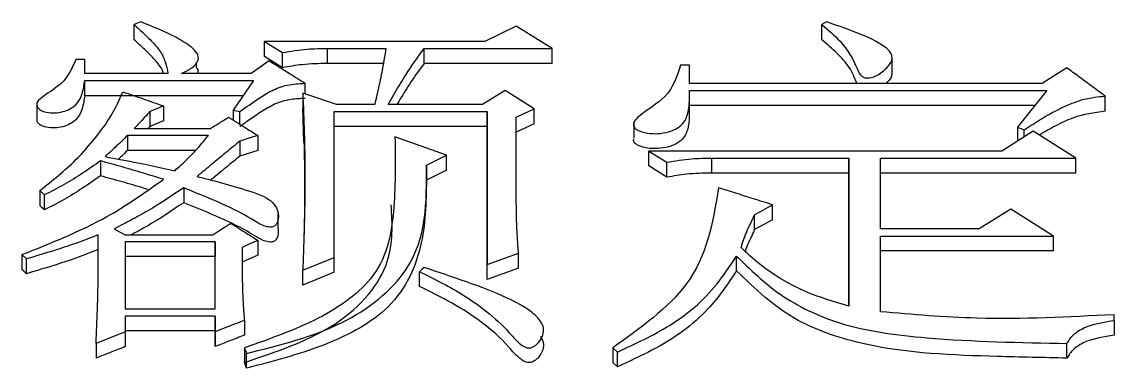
# Model space of a CAD drawing. Header units: millimetres. Extents: x 2028 to 4172, y 863 to 2379.
# Drawn here: x 2533.38 to 2538.64, y 2203.61 to 2205.28 of the extents above; entities that cross this region are included whole.
import ezdxf

# ---------------------------------------------------------------- set-up
doc = ezdxf.new("R2010")
doc.units = ezdxf.units.MM

msp = doc.modelspace()

# ---------------------------------------------------------------- linework, layer by layer
at = {"color": 7, "linetype": 'Continuous', "lineweight": 25}
for p, q in [((2533.9573, 2205.2762), (2533.9249, 2205.2628)), ((2533.9249, 2205.19), (2533.9249, 2205.2628)), ((2535.7638, 2205.256), (2535.6123, 2205.1821)), ((2535.9369, 2205.1485), (2535.7638, 2205.256)), ((2537.2566, 2205.2762), (2537.235, 2205.2627)), ((2537.235, 2205.19), (2537.235, 2205.2627)), ((2534.5523, 2205.1821), (2534.6388, 2205.1283)), ((2534.5523, 2205.1095), (2534.5523, 2205.1821)), ((2534.2238, 2205.1284), (2534.2238, 2205.1299)), ((2534.6388, 2205.0557), (2534.5523, 2205.1095)), ((2534.6388, 2205.0557), (2534.6388, 2205.1283)), ((2534.8551, 2205.1485), (2535.1364, 2205.1485)), ((2534.8551, 2205.0759), (2534.8551, 2205.1485)), ((2535.3203, 2205.1485), (2535.9369, 2205.1485)), ((2535.3203, 2205.0759), (2535.3203, 2205.1485)), ((2535.9369, 2205.0758), (2535.9369, 2205.1485)), ((2537.5721, 2205.0289), (2537.5721, 2205.1022)), ((2533.6869, 2205.0946), (2533.6436, 2205.0946)), ((2533.6869, 2205.0272), (2533.6869, 2205.0946)), ((2534.2238, 2205.0573), (2534.2238, 2205.0817)), ((2534.5739, 2205.0879), (2534.4873, 2205.0272)), ((2535.1241, 2205.0759), (2534.8551, 2205.0759)), ((2535.9369, 2205.0758), (2535.3203, 2205.0759)), ((2536.5967, 2205.0677), (2536.5535, 2205.0677)), ((2536.5967, 2204.9799), (2536.5967, 2205.0677)), ((2538.414, 2205.0542), (2538.295, 2204.9799)), ((2534.0871, 2205.0272), (2533.6869, 2205.0272)), ((2533.6869, 2204.921), (2533.6869, 2204.9935)), ((2534.4873, 2205.0272), (2534.152, 2205.0272)), ((2534.4982, 2204.9935), (2534.4008, 2204.8515)), ((2534.747, 2204.9291), (2534.747, 2204.98)), ((2535.7097, 2204.9462), (2535.6015, 2204.8786)), ((2535.8503, 2204.8583), (2535.7097, 2204.9462)), ((2538.295, 2204.9799), (2536.5967, 2204.9799)), ((2536.5967, 2204.9462), (2538.3167, 2204.9462)), ((2538.3167, 2204.9462), (2538.1761, 2204.7702)), ((2534.4485, 2204.921), (2533.6869, 2204.921)), ((2534.8984, 2204.8786), (2534.7361, 2204.9327)), ((2534.7361, 2204.9327), (2534.7361, 2204.8603)), ((2536.5979, 2204.8439), (2536.5979, 2204.9167)), ((2538.598, 2204.8468), (2538.598, 2204.9191)), ((2533.4559, 2204.8809), (2533.4559, 2204.8082)), ((2534.0006, 2204.8447), (2534.0006, 2204.7725)), ((2534.0655, 2204.8718), (2534.0655, 2204.7995)), ((2534.4008, 2204.8515), (2534.4333, 2204.8447)), ((2534.4008, 2204.8515), (2534.4008, 2204.8041)), ((2534.7408, 2204.6981), (2534.7361, 2204.8603)), ((2534.8876, 2204.8447), (2535.6232, 2204.8447)), ((2534.8876, 2204.1426), (2534.8876, 2204.8447)), ((2535.0823, 2204.8786), (2534.8984, 2204.8786)), ((2535.6015, 2204.8786), (2535.1472, 2204.8786)), ((2535.6232, 2204.8447), (2535.6232, 2204.1083)), ((2535.6232, 2204.7725), (2535.6232, 2204.8447)), ((2535.7638, 2204.8176), (2535.8503, 2204.8583)), ((2535.8503, 2204.786), (2535.8503, 2204.8583)), ((2538.2588, 2204.8738), (2536.5979, 2204.8738)), ((2534.0655, 2204.7995), (2534.0006, 2204.7725)), ((2535.7638, 2204.4027), (2535.7638, 2204.8176)), ((2535.8503, 2204.786), (2535.7638, 2204.7454)), ((2536.329, 2204.7912), (2536.329, 2204.7187)), ((2534.2818, 2204.7295), (2533.8924, 2204.7295)), ((2533.8924, 2204.7295), (2533.8924, 2204.6574)), ((2533.9249, 2204.7634), (2534.2926, 2204.7634)), ((2534.0006, 2204.7725), (2533.9921, 2204.7634)), ((2534.5198, 2204.7295), (2534.5198, 2204.6574)), ((2535.6232, 2204.7725), (2534.8876, 2204.7725)), ((2535.6232, 2204.037), (2535.6232, 2204.7725)), ((2538.2518, 2204.7498), (2538.1003, 2204.6548)), ((2538.1761, 2204.7702), (2538.2085, 2204.7566)), ((2538.1761, 2204.7702), (2538.1761, 2204.7023)), ((2538.2085, 2204.7227), (2538.2085, 2204.7566)), ((2538.4573, 2204.6208), (2538.2518, 2204.7498)), ((2534.4333, 2204.7024), (2534.4333, 2204.6303)), ((2535.4285, 2204.6344), (2535.1797, 2204.7227)), ((2534.2196, 2204.6574), (2533.8924, 2204.6574)), ((2534.5198, 2204.6574), (2534.4333, 2204.6303)), ((2535.3311, 2204.5868), (2535.4285, 2204.6344)), ((2535.4285, 2204.5625), (2535.4285, 2204.6344)), ((2536.402, 2204.6548), (2536.4886, 2204.6004)), ((2538.1003, 2204.6548), (2536.402, 2204.6548)), ((2536.402, 2204.5828), (2536.402, 2204.6548)), ((2533.7626, 2204.6072), (2533.7626, 2204.5353)), ((2535.3311, 2204.5868), (2535.3311, 2204.5149)), ((2536.4886, 2204.5285), (2536.402, 2204.5828)), ((2536.4886, 2204.5285), (2536.4886, 2204.6004)), ((2536.7049, 2204.6208), (2537.3648, 2204.6208)), ((2536.7049, 2204.5489), (2536.7049, 2204.6208)), ((2537.3648, 2204.6208), (2537.3648, 2203.9088)), ((2537.3648, 2204.5489), (2537.3648, 2204.6208)), ((2537.5162, 2204.6208), (2538.4573, 2204.6208)), ((2537.5162, 2204.2797), (2537.5162, 2204.6208)), ((2538.4573, 2204.5488), (2538.4573, 2204.6208)), ((2535.4285, 2204.5625), (2535.3311, 2204.5149)), ((2537.3648, 2204.5489), (2536.7049, 2204.5489)), ((2537.3648, 2203.9088), (2537.3648, 2204.5489)), ((2538.4573, 2204.5488), (2537.5162, 2204.5489)), ((2533.4705, 2204.4642), (2533.4922, 2204.4437)), ((2533.4922, 2204.372), (2533.4922, 2204.4437)), ((2536.997, 2204.3243), (2536.997, 2204.3959)), ((2538.1436, 2204.3754), (2537.9922, 2204.2797)), ((2538.3491, 2204.2454), (2538.1436, 2204.3754)), ((2534.6184, 2204.2816), (2534.6184, 2204.354)), ((2536.9104, 2204.2765), (2536.9104, 2204.3481)), ((2536.997, 2204.3243), (2536.9104, 2204.2765)), ((2537.9922, 2204.2797), (2537.5162, 2204.2797)), ((2533.8816, 2204.2523), (2534.3035, 2204.2523)), ((2533.8816, 2204.2181), (2533.8816, 2203.895)), ((2534.3143, 2204.2181), (2533.8816, 2204.2181)), ((2534.3143, 2203.895), (2534.3143, 2204.2181)), ((2534.3143, 2204.2181), (2534.3143, 2204.1466)), ((2534.5198, 2204.2249), (2534.5198, 2204.1535)), ((2537.5162, 2204.2455), (2538.3491, 2204.2454)), ((2537.5162, 2203.8812), (2537.5162, 2204.2455)), ((2538.3491, 2204.174), (2538.3491, 2204.2454)), ((2533.384, 2204.1564), (2533.4056, 2204.1358)), ((2533.384, 2204.1564), (2533.384, 2204.085)), ((2533.7518, 2204.167), (2533.7518, 2204.1809)), ((2534.5198, 2204.1535), (2534.4441, 2204.1193)), ((2535.6232, 2204.1083), (2535.7746, 2204.1632)), ((2535.7746, 2204.0919), (2535.7746, 2204.1632)), ((2538.3491, 2204.174), (2537.5162, 2204.174)), ((2533.4056, 2204.0645), (2533.4056, 2204.1358)), ((2534.3143, 2204.1466), (2533.8816, 2204.1467)), ((2534.3143, 2203.895), (2534.3143, 2204.1466)), ((2534.7362, 2204.0808), (2534.8876, 2204.1426)), ((2534.8876, 2204.0713), (2534.8876, 2204.1426)), ((2535.6232, 2204.037), (2535.6232, 2204.1083)), ((2536.8239, 2204.0782), (2536.8239, 2204.1495)), ((2534.7362, 2204.0096), (2534.7362, 2204.0808)), ((2534.8876, 2204.0713), (2534.7362, 2204.0096)), ((2535.2986, 2204.0027), (2535.2986, 2204.0739)), ((2535.7746, 2204.0919), (2535.6232, 2204.037)), ((2533.8816, 2203.895), (2534.3143, 2203.895)), ((2534.3143, 2203.8605), (2533.8816, 2203.8605)), ((2533.8816, 2203.8605), (2533.8816, 2203.7846)), ((2534.3143, 2203.7846), (2534.3143, 2203.8605)), ((2534.3143, 2203.8605), (2534.3143, 2203.7896)), ((2534.4549, 2203.8398), (2534.4549, 2203.7689)), ((2535.8806, 2203.8337), (2535.8806, 2203.8346)), ((2538.6412, 2203.8398), (2538.6412, 2203.8674)), ((2538.6412, 2203.8398), (2538.6412, 2203.7689)), ((2534.3143, 2203.7896), (2533.8816, 2203.7896)), ((2533.8816, 2203.7846), (2533.8816, 2203.7137)), ((2534.3143, 2203.7137), (2534.3143, 2203.7896)), ((2534.3143, 2203.7846), (2534.3143, 2203.7137)), ((2533.741, 2203.7293), (2533.741, 2203.6585)), ((2538.414, 2203.6585), (2538.414, 2203.7293)), ((2534.4657, 2203.6101), (2534.4657, 2203.6809)), ((2536.2289, 2203.7086), (2536.2506, 2203.6878)), ((2536.2289, 2203.7086), (2536.2289, 2203.6378)), ((2536.2506, 2203.617), (2536.2506, 2203.6878)), ((2534.4657, 2203.6101), (2534.4549, 2203.6378)), ((2536.2289, 2203.6378), (2536.2506, 2203.617))]:
    msp.add_line(p, q, dxfattribs=at)
at = {"color": 7, "linetype": 'Continuous', "lineweight": 25, "flags": 128}
for points in [[(2535.6123, 2205.1821), (2535.192, 2205.1821), (2534.5523, 2205.1821)], [(2533.6869, 2204.9935), (2534.0925, 2204.9935), (2534.4982, 2204.9935)], [(2534.0655, 2204.8718), (2534.033, 2204.8583), (2534.0006, 2204.8447)], [(2534.4333, 2204.7838), (2534.4333, 2204.7974), (2534.4333, 2204.8211), (2534.4333, 2204.8447)], [(2534.5198, 2204.7295), (2534.4765, 2204.7159), (2534.4333, 2204.7024)], [(2534.1629, 2204.4779), (2534.1629, 2204.4459), (2534.1629, 2204.426), (2534.1629, 2204.4061)], [(2533.4705, 2204.4642), (2533.4705, 2204.438), (2533.4705, 2204.4152), (2533.4705, 2204.3925)], [(2533.4922, 2204.372), (2533.4813, 2204.3822), (2533.4705, 2204.3925)], [(2533.8275, 2204.2797), (2533.8545, 2204.266), (2533.8816, 2204.2523)], [(2534.5198, 2204.2249), (2534.4819, 2204.2078), (2534.4441, 2204.1907)], [(2533.4056, 2204.0645), (2533.3948, 2204.0748), (2533.384, 2204.085)], [(2535.3202, 2204.0945), (2535.3094, 2204.0842), (2535.2986, 2204.0739)], [(2534.4549, 2203.7085), (2534.4549, 2203.6798), (2534.4549, 2203.6588), (2534.4549, 2203.6378)]]:
    msp.add_lwpolyline(points, dxfattribs=at)
at = {"color": 7, "linetype": 'Continuous', "lineweight": 25}
for points, knots in [([(2533.9249, 2205.2628), (2533.9514, 2205.2384), (2533.9948, 2205.1985), (2534.0494, 2205.14), (2534.0762, 2205.0844), (2534.0835, 2205.0462), (2534.0871, 2205.0272)], [0, 0, 0, 0, 0.3446396, 0.5657566, 0.7835326, 1, 1, 1, 1]), ([(2534.152, 2205.0272), (2534.1694, 2205.0357), (2534.2034, 2205.0524), (2534.238, 2205.0878), (2534.2308, 2205.1266), (2534.1903, 2205.1643), (2534.1016, 2205.2177), (2534.0147, 2205.2529), (2533.9573, 2205.2762)], [0, 0, 0, 0, 0.121784, 0.238894, 0.329996, 0.425945, 0.621085, 1, 1, 1, 1]), ([(2537.235, 2205.2627), (2537.2656, 2205.2369), (2537.3403, 2205.1739), (2537.391, 2205.088), (2537.4136, 2205.0274), (2537.4276, 2205.0137), (2537.438, 2205.0084), (2537.4505, 2205.0063), (2537.4688, 2205.0075), (2537.494, 2205.0146), (2537.5283, 2205.0355), (2537.5552, 2205.0623), (2537.5732, 2205.0916), (2537.5723, 2205.1145), (2537.5598, 2205.1388), (2537.4999, 2205.1848), (2537.3933, 2205.2292), (2537.2971, 2205.2623), (2537.2566, 2205.2762)], [0, 0, 0, 0, 0.1375244, 0.3354473, 0.378025, 0.3932997, 0.4036024, 0.4139367, 0.4291013, 0.4551326, 0.490172, 0.5575547, 0.5885238, 0.6196728, 0.649408, 0.6936142, 0.8709566, 1, 1, 1, 1]), ([(2534.0653, 2205.0272), (2534.0641, 2205.032), (2534.0577, 2205.056), (2534.0245, 2205.0947), (2533.9768, 2205.143), (2533.9422, 2205.1743), (2533.9249, 2205.19)], [0, 0, 0, 0, 0.076897, 0.381334, 0.690062, 1, 1, 1, 1]), ([(2537.4029, 2204.9799), (2537.3923, 2205.0062), (2537.3713, 2205.0582), (2537.3081, 2205.1272), (2537.2595, 2205.1689), (2537.235, 2205.19)], [0, 0, 0, 0, 0.335668, 0.664858, 1, 1, 1, 1]), ([(2534.6388, 2205.1283), (2534.6785, 2205.135), (2534.7497, 2205.147), (2534.8228, 2205.148), (2534.8551, 2205.1485)], [0, 0, 0, 0, 0.558835, 1, 1, 1, 1]), ([(2535.1364, 2205.1485), (2535.1361, 2205.1465), (2535.1354, 2205.1426), (2535.1346, 2205.1376), (2535.1338, 2205.1327), (2535.1331, 2205.1287), (2535.1324, 2205.1248), (2535.1318, 2205.1208), (2535.1311, 2205.1169), (2535.1303, 2205.1119), (2535.1296, 2205.108), (2535.1288, 2205.103), (2535.1279, 2205.0981), (2535.1269, 2205.0922), (2535.1259, 2205.0862), (2535.1248, 2205.0803), (2535.1238, 2205.0744), (2535.1217, 2205.0625), (2535.1169, 2205.0368), (2535.1117, 2205.0111), (2535.1076, 2204.9914), (2535.1059, 2204.9835), (2535.1042, 2204.9756), (2535.102, 2204.9657), (2535.1003, 2204.9578), (2535.0985, 2204.95), (2535.0972, 2204.944), (2535.0961, 2204.9391), (2535.095, 2204.9342), (2535.0941, 2204.9302), (2535.0932, 2204.9263), (2535.0923, 2204.9223), (2535.0914, 2204.9184), (2535.0903, 2204.9134), (2535.0894, 2204.9095), (2535.0883, 2204.9046), (2535.0874, 2204.9006), (2535.0865, 2204.8967), (2535.0856, 2204.8927), (2535.0846, 2204.8888), (2535.0835, 2204.8837), (2535.0828, 2204.8807), (2535.0823, 2204.8786)], [0, 0, 0, 0, 0.021952, 0.043903, 0.054879, 0.07683, 0.087806, 0.098782, 0.120733, 0.131709, 0.15366, 0.164636, 0.186587, 0.208539, 0.23049, 0.252442, 0.274393, 0.296345, 0.384151, 0.559767, 0.581718, 0.60367, 0.647573, 0.669524, 0.713427, 0.735378, 0.75733, 0.779281, 0.790257, 0.812208, 0.823184, 0.83416, 0.856111, 0.867087, 0.889038, 0.900014, 0.921966, 0.932941, 0.943917, 0.965868, 0.976844, 1, 1, 1, 1]), ([(2535.1472, 2204.8786), (2535.1644, 2204.9084), (2535.1838, 2204.9419), (2535.2126, 2204.99), (2535.2496, 2205.0513), (2535.2901, 2205.107), (2535.3203, 2205.1485)], [0, 0, 0, 0, 0.3251759, 0.3658228, 0.5284142, 1, 1, 1, 1]), ([(2533.6436, 2205.0946), (2533.6258, 2205.0537), (2533.5937, 2204.9796), (2533.4972, 2204.9289), (2533.4557, 2204.8912), (2533.455, 2204.8733), (2533.4633, 2204.8597), (2533.4758, 2204.8496), (2533.4991, 2204.8406), (2533.5327, 2204.8366), (2533.5727, 2204.8405), (2533.6085, 2204.8524), (2533.6518, 2204.879), (2533.6772, 2204.9302), (2533.6836, 2204.9724), (2533.6869, 2204.9935)], [0, 0, 0, 0, 0.230991, 0.417984, 0.453958, 0.487906, 0.511162, 0.535138, 0.560232, 0.612084, 0.662769, 0.713245, 0.762331, 0.881446, 1, 1, 1, 1]), ([(2534.2232, 2205.0565), (2534.2246, 2205.055), (2534.2331, 2205.0467), (2534.232, 2205.036), (2534.231, 2205.0272)], [0, 0, 0, 0, 0.171263, 1, 1, 1, 1]), ([(2534.747, 2204.98), (2534.722, 2204.9955), (2534.6807, 2205.0213), (2534.623, 2205.0573), (2534.5903, 2205.0777), (2534.5739, 2205.0879)], [0, 0, 0, 0, 0.432629, 0.716314, 1, 1, 1, 1]), ([(2534.8551, 2205.0759), (2534.814, 2205.0751), (2534.7408, 2205.0736), (2534.6699, 2205.0612), (2534.6388, 2205.0557)], [0, 0, 0, 0, 0.5610854, 1, 1, 1, 1]), ([(2535.3203, 2205.0759), (2535.2991, 2205.0474), (2535.256, 2204.9895), (2535.2157, 2204.9227), (2535.1937, 2204.8853), (2535.1898, 2204.8786)], [0, 0, 0, 0, 0.442451, 0.900555, 1, 1, 1, 1]), ([(2536.5535, 2205.0677), (2536.537, 2205.0138), (2536.5073, 2204.9163), (2536.3826, 2204.8483), (2536.3312, 2204.8005), (2536.3243, 2204.7791), (2536.3339, 2204.764), (2536.3522, 2204.752), (2536.3853, 2204.7407), (2536.433, 2204.7365), (2536.4838, 2204.7424), (2536.5306, 2204.757), (2536.5807, 2204.7957), (2536.5982, 2204.8642), (2536.5972, 2204.9189), (2536.5967, 2204.9462)], [0, 0, 0, 0, 0.230342, 0.416704, 0.453392, 0.487581, 0.504129, 0.522219, 0.561724, 0.611998, 0.663323, 0.713955, 0.762021, 0.881086, 1, 1, 1, 1]), ([(2538.5979, 2204.9191), (2538.5749, 2204.9361), (2538.5327, 2204.9671), (2538.4714, 2205.0121), (2538.4332, 2205.0401), (2538.414, 2205.0542)], [0, 0, 0, 0, 0.375947, 0.687973, 1, 1, 1, 1]), ([(2537.5713, 2205.0293), (2537.5707, 2205.023), (2537.5687, 2205.0047), (2537.5528, 2204.9897), (2537.5424, 2204.9799)], [0, 0, 0, 0, 0.345967, 1, 1, 1, 1]), ([(2533.4705, 2204.4642), (2533.531, 2204.5126), (2533.6303, 2204.5919), (2533.7383, 2204.7165), (2533.8186, 2204.8246), (2533.8534, 2204.9013), (2533.8707, 2204.9394)], [0, 0, 0, 0, 0.34436, 0.564684, 0.783385, 1, 1, 1, 1]), ([(2533.8708, 2204.9394), (2533.9032, 2204.9282), (2533.9681, 2204.9056), (2534.033, 2204.8831), (2534.0655, 2204.8718)], [0, 0, 0, 0, 0.4999996, 1, 1, 1, 1]), ([(2534.4333, 2204.8447), (2534.4632, 2204.8657), (2534.5125, 2204.9003), (2534.5845, 2204.9466), (2534.6603, 2204.9762), (2534.7178, 2204.9787), (2534.747, 2204.98)], [0, 0, 0, 0, 0.334385, 0.552202, 0.773272, 1, 1, 1, 1]), ([(2533.6869, 2204.921), (2533.6836, 2204.9), (2533.6772, 2204.8578), (2533.6518, 2204.8067), (2533.6085, 2204.7801), (2533.5727, 2204.7683), (2533.5327, 2204.7643), (2533.4991, 2204.7683), (2533.4758, 2204.7774), (2533.4636, 2204.7874), (2533.4558, 2204.7983), (2533.4571, 2204.8056), (2533.4577, 2204.8086)], [0, 0, 0, 0, 0.223965, 0.44903, 0.541825, 0.637278, 0.73315, 0.831226, 0.878675, 0.923993, 0.967934, 1, 1, 1, 1]), ([(2534.747, 2204.9075), (2534.7246, 2204.9067), (2534.6801, 2204.9049), (2534.6108, 2204.8876), (2534.5511, 2204.8526), (2534.4908, 2204.8135), (2534.4524, 2204.7861), (2534.4333, 2204.7725)], [0, 0, 0, 0, 0.175432, 0.348604, 0.567478, 0.784095, 1, 1, 1, 1]), ([(2534.7361, 2204.9327), (2534.7387, 2204.8693), (2534.7439, 2204.7427), (2534.7467, 2204.5995), (2534.7466, 2204.5177), (2534.7465, 2204.4978), (2534.7465, 2204.4918), (2534.7464, 2204.4858), (2534.7464, 2204.4798), (2534.7463, 2204.4738), (2534.7463, 2204.4659), (2534.7462, 2204.4579), (2534.7461, 2204.4499), (2534.746, 2204.4439), (2534.7459, 2204.4379), (2534.7459, 2204.4319), (2534.7458, 2204.4259), (2534.7457, 2204.4199), (2534.7456, 2204.412), (2534.7454, 2204.404), (2534.7453, 2204.396), (2534.7452, 2204.39), (2534.7451, 2204.384), (2534.7449, 2204.378), (2534.7448, 2204.372), (2534.7447, 2204.366), (2534.7446, 2204.36), (2534.7444, 2204.354), (2534.7443, 2204.346), (2534.7441, 2204.338), (2534.7439, 2204.33), (2534.7437, 2204.324), (2534.7436, 2204.318), (2534.7434, 2204.312), (2534.7433, 2204.306), (2534.7431, 2204.3), (2534.7429, 2204.292), (2534.7427, 2204.284), (2534.7425, 2204.2759), (2534.7423, 2204.2699), (2534.7421, 2204.2639), (2534.7419, 2204.2579), (2534.7418, 2204.2519), (2534.7416, 2204.2459), (2534.7414, 2204.2399), (2534.7412, 2204.2339), (2534.741, 2204.2259), (2534.7407, 2204.2178), (2534.7405, 2204.2098), (2534.7403, 2204.2038), (2534.7401, 2204.1978), (2534.7399, 2204.1918), (2534.7397, 2204.1858), (2534.7395, 2204.1797), (2534.7392, 2204.1717), (2534.739, 2204.1637), (2534.7387, 2204.1557), (2534.7385, 2204.1496), (2534.7383, 2204.1436), (2534.7381, 2204.1376), (2534.7379, 2204.1316), (2534.7377, 2204.1255), (2534.7375, 2204.1195), (2534.7372, 2204.1115), (2534.7369, 2204.1034), (2534.7367, 2204.0954), (2534.7364, 2204.0885), (2534.7363, 2204.0837), (2534.7362, 2204.0808)], [0, 0, 0, 0, 0.22469, 0.449389, 0.505561, 0.512583, 0.519604, 0.526626, 0.533648, 0.540669, 0.547691, 0.561734, 0.568755, 0.575777, 0.582798, 0.58982, 0.596841, 0.603863, 0.610884, 0.624928, 0.631949, 0.638971, 0.645992, 0.653014, 0.660035, 0.667057, 0.674078, 0.6811, 0.688121, 0.702165, 0.709186, 0.716208, 0.723229, 0.730251, 0.737272, 0.744294, 0.751315, 0.765358, 0.77238, 0.779401, 0.786423, 0.793445, 0.800466, 0.807488, 0.814509, 0.821531, 0.828552, 0.842595, 0.849617, 0.856638, 0.86366, 0.870682, 0.877703, 0.884725, 0.891746, 0.905789, 0.912811, 0.919832, 0.926854, 0.933875, 0.940897, 0.947918, 0.95494, 0.961962, 0.976005, 0.983026, 0.990048, 1, 1, 1, 1]), ([(2538.2085, 2204.7566), (2538.2461, 2204.7814), (2538.3082, 2204.8224), (2538.4048, 2204.8712), (2538.4944, 2204.9083), (2538.5633, 2204.9155), (2538.5979, 2204.9191)], [0, 0, 0, 0, 0.334836, 0.553745, 0.775373, 1, 1, 1, 1]), ([(2534.0006, 2204.8447), (2533.9915, 2204.835), (2533.9743, 2204.8165), (2533.949, 2204.7894), (2533.9329, 2204.7721), (2533.9249, 2204.7634)], [0, 0, 0, 0, 0.361282, 0.680641, 1, 1, 1, 1]), ([(2536.5958, 2204.8439), (2536.596, 2204.8265), (2536.5964, 2204.7817), (2536.5806, 2204.7235), (2536.5306, 2204.6849), (2536.4838, 2204.6703), (2536.433, 2204.6644), (2536.3854, 2204.6686), (2536.352, 2204.6799), (2536.3342, 2204.6919), (2536.3258, 2204.7033), (2536.3289, 2204.711), (2536.3305, 2204.715)], [0, 0, 0, 0, 0.155828, 0.400477, 0.499289, 0.603425, 0.70901, 0.812432, 0.89368, 0.93087, 0.964878, 1, 1, 1, 1]), ([(2538.5979, 2204.8468), (2538.5453, 2204.8388), (2538.4589, 2204.8257), (2538.3597, 2204.7764), (2538.306, 2204.7477), (2538.2812, 2204.7316), (2538.281, 2204.7315)], [0, 0, 0, 0, 0.438916, 0.719527, 0.99737, 1, 1, 1, 1]), ([(2534.2926, 2204.7634), (2534.3051, 2204.7713), (2534.3258, 2204.7842), (2534.3546, 2204.8023), (2534.371, 2204.8125), (2534.3792, 2204.8177)], [0, 0, 0, 0, 0.4326487, 0.7163239, 1, 1, 1, 1]), ([(2534.3792, 2204.8177), (2534.3917, 2204.8098), (2534.4166, 2204.7942), (2534.4635, 2204.7648), (2534.4979, 2204.7433), (2534.5198, 2204.7295)], [0, 0, 0, 0, 0.2662424, 0.5324848, 1, 1, 1, 1]), ([(2533.8924, 2204.7295), (2533.8826, 2204.7198), (2533.8629, 2204.7005), (2533.8273, 2204.6663), (2533.8005, 2204.6423), (2533.7842, 2204.6276)], [0, 0, 0, 0, 0.280921, 0.561854, 1, 1, 1, 1]), ([(2534.1196, 2204.5596), (2534.1404, 2204.5785), (2534.1806, 2204.615), (2534.2346, 2204.6719), (2534.266, 2204.7103), (2534.2818, 2204.7295)], [0, 0, 0, 0, 0.349925, 0.674457, 1, 1, 1, 1]), ([(2534.4333, 2204.7024), (2534.4112, 2204.6842), (2534.366, 2204.6468), (2534.2975, 2204.5901), (2534.251, 2204.5516), (2534.2278, 2204.5324)], [0, 0, 0, 0, 0.321741, 0.660871, 1, 1, 1, 1]), ([(2535.1797, 2204.7227), (2535.1812, 2204.6116), (2535.1844, 2204.3896), (2535.1325, 2204.0598), (2534.8172, 2203.8337), (2534.5773, 2203.7508), (2534.4549, 2203.7085)], [0, 0, 0, 0, 0.273656, 0.546764, 0.768873, 1, 1, 1, 1]), ([(2534.7415, 2204.7009), (2534.7431, 2204.6335), (2534.7454, 2204.5325), (2534.7443, 2204.359), (2534.7426, 2204.2868), (2534.7416, 2204.2467)], [0, 0, 0, 0, 0.471599, 0.706014, 1, 1, 1, 1]), ([(2533.7842, 2204.6276), (2533.8583, 2204.6142), (2533.971, 2204.5937), (2534.0816, 2204.5683), (2534.1196, 2204.5596)], [0, 0, 0, 0, 0.6569803, 1, 1, 1, 1]), ([(2533.8924, 2204.6574), (2533.8826, 2204.6477), (2533.8683, 2204.6335), (2533.8536, 2204.6196), (2533.849, 2204.6152)], [0, 0, 0, 0, 0.685137, 1, 1, 1, 1]), ([(2534.4333, 2204.6303), (2534.4112, 2204.6121), (2534.3659, 2204.5748), (2534.3195, 2204.5364), (2534.2951, 2204.5162), (2534.2939, 2204.5152)], [0, 0, 0, 0, 0.47479, 0.974676, 1, 1, 1, 1]), ([(2533.7626, 2204.6072), (2533.734, 2204.5873), (2533.6775, 2204.5481), (2533.589, 2204.4918), (2533.5245, 2204.4598), (2533.4922, 2204.4437)], [0, 0, 0, 0, 0.3384511, 0.6681197, 1, 1, 1, 1]), ([(2534.0655, 2204.5187), (2534.0334, 2204.5286), (2533.9672, 2204.5489), (2533.8663, 2204.5785), (2533.7972, 2204.5977), (2533.7626, 2204.6072)], [0, 0, 0, 0, 0.320379, 0.660141, 1, 1, 1, 1]), ([(2534.4657, 2203.6809), (2534.6251, 2203.7207), (2534.9355, 2203.7982), (2535.3354, 2204.1212), (2535.3327, 2204.4114), (2535.3311, 2204.5868)], [0, 0, 0, 0, 0.294377, 0.573566, 1, 1, 1, 1]), ([(2536.4886, 2204.6004), (2536.5283, 2204.6072), (2536.5995, 2204.6193), (2536.6726, 2204.6203), (2536.7049, 2204.6208)], [0, 0, 0, 0, 0.558835, 1, 1, 1, 1]), ([(2533.384, 2204.1564), (2533.5257, 2204.2126), (2533.7769, 2204.3121), (2533.9779, 2204.456), (2534.0655, 2204.5187)], [0, 0, 0, 0, 0.5642098, 1, 1, 1, 1]), ([(2533.7626, 2204.5353), (2533.734, 2204.5154), (2533.6777, 2204.476), (2533.589, 2204.42), (2533.5245, 2204.388), (2533.4922, 2204.372)], [0, 0, 0, 0, 0.3386468, 0.6682986, 1, 1, 1, 1]), ([(2533.9911, 2204.4697), (2533.9838, 2204.4719), (2533.9424, 2204.4847), (2533.8662, 2204.5065), (2533.7971, 2204.5257), (2533.7626, 2204.5353)], [0, 0, 0, 0, 0.097268, 0.548576, 1, 1, 1, 1]), ([(2534.2278, 2204.5324), (2534.2557, 2204.5253), (2534.3294, 2204.5067), (2534.4443, 2204.4719), (2534.5567, 2204.441), (2534.6062, 2204.3912), (2534.6213, 2204.3547), (2534.6186, 2204.3228), (2534.6099, 2204.3017), (2534.5995, 2204.2927), (2534.5916, 2204.2893), (2534.5813, 2204.2879), (2534.5642, 2204.2896), (2534.5372, 2204.2982), (2534.4746, 2204.337), (2534.3559, 2204.4017), (2534.2341, 2204.4483), (2534.1655, 2204.4768), (2534.1629, 2204.4779)], [0, 0, 0, 0, 0.080829, 0.213073, 0.345773, 0.395058, 0.444233, 0.491132, 0.518332, 0.527917, 0.53551, 0.543103, 0.555865, 0.581938, 0.622671, 0.782526, 0.991638, 1, 1, 1, 1]), ([(2536.7049, 2204.5489), (2536.6638, 2204.5481), (2536.5906, 2204.5466), (2536.5197, 2204.534), (2536.4886, 2204.5285)], [0, 0, 0, 0, 0.561085, 1, 1, 1, 1]), ([(2534.1629, 2204.4779), (2534.1066, 2204.4401), (2534.0257, 2204.3857), (2533.9104, 2204.3223), (2533.8551, 2204.2939), (2533.8275, 2204.2797)], [0, 0, 0, 0, 0.532376, 0.766064, 1, 1, 1, 1]), ([(2535.3311, 2204.5149), (2535.3294, 2204.4075), (2535.326, 2204.1924), (2535.1815, 2203.8851), (2534.8332, 2203.7055), (2534.5895, 2203.6423), (2534.4657, 2203.6101)], [0, 0, 0, 0, 0.271412, 0.543735, 0.768302, 1, 1, 1, 1]), ([(2536.7373, 2204.4778), (2536.7102, 2204.314), (2536.6612, 2204.0173), (2536.3627, 2203.8041), (2536.2289, 2203.7086)], [0, 0, 0, 0, 0.551895, 1, 1, 1, 1]), ([(2536.997, 2204.3959), (2536.9663, 2204.4056), (2536.9077, 2204.4241), (2536.8211, 2204.4514), (2536.7653, 2204.469), (2536.7373, 2204.4778)], [0, 0, 0, 0, 0.354383, 0.677192, 1, 1, 1, 1]), ([(2534.1629, 2204.4061), (2534.1068, 2204.3681), (2534.0268, 2204.3139), (2533.9383, 2204.2665), (2533.9118, 2204.2523)], [0, 0, 0, 0, 0.700787, 1, 1, 1, 1]), ([(2534.6182, 2204.282), (2534.6185, 2204.2702), (2534.619, 2204.2515), (2534.6101, 2204.2307), (2534.6001, 2204.2215), (2534.5923, 2204.2179), (2534.5821, 2204.2164), (2534.5655, 2204.2179), (2534.536, 2204.2268), (2534.4869, 2204.2591), (2534.4048, 2204.3038), (2534.2899, 2204.3552), (2534.2061, 2204.3888), (2534.1629, 2204.4061)], [0, 0, 0, 0, 0.082308, 0.1312, 0.148471, 0.162293, 0.176133, 0.198356, 0.243248, 0.33149, 0.526018, 0.754923, 1, 1, 1, 1]), ([(2534.4549, 2203.6378), (2534.6133, 2203.6906), (2534.9206, 2203.7931), (2535.1785, 2204.0977), (2535.1669, 2204.3037), (2535.1618, 2204.3957)], [0, 0, 0, 0, 0.370667, 0.719175, 1, 1, 1, 1]), ([(2535.7746, 2204.1632), (2535.7728, 2204.187), (2535.769, 2204.2345), (2535.7651, 2204.3144), (2535.7643, 2204.3704), (2535.7638, 2204.4027)], [0, 0, 0, 0, 0.29749, 0.594994, 1, 1, 1, 1]), ([(2536.9104, 2204.3481), (2536.9249, 2204.3561), (2536.9537, 2204.372), (2536.9825, 2204.388), (2536.997, 2204.3959)], [0, 0, 0, 0, 0.4999983, 1, 1, 1, 1]), ([(2536.8455, 2204.1906), (2536.8536, 2204.2142), (2536.8667, 2204.2526), (2536.8901, 2204.3048), (2536.9037, 2204.3336), (2536.9104, 2204.3481)], [0, 0, 0, 0, 0.443144, 0.721519, 1, 1, 1, 1]), ([(2534.3035, 2204.2523), (2534.3159, 2204.2602), (2534.3366, 2204.2733), (2534.3654, 2204.2916), (2534.3818, 2204.3019), (2534.39, 2204.3071)], [0, 0, 0, 0, 0.432649, 0.716324, 1, 1, 1, 1]), ([(2534.39, 2204.3071), (2534.4025, 2204.2992), (2534.4274, 2204.2834), (2534.4707, 2204.256), (2534.5015, 2204.2365), (2534.5198, 2204.2249)], [0, 0, 0, 0, 0.288429, 0.576858, 1, 1, 1, 1]), ([(2536.9104, 2204.2765), (2536.8995, 2204.2535), (2536.8833, 2204.2194), (2536.8694, 2204.1847), (2536.8648, 2204.1733)], [0, 0, 0, 0, 0.672169, 1, 1, 1, 1]), ([(2533.7518, 2204.2523), (2533.7188, 2204.2391), (2533.6529, 2204.2126), (2533.5367, 2204.1745), (2533.4537, 2204.15), (2533.4056, 2204.1358)], [0, 0, 0, 0, 0.296607, 0.593255, 1, 1, 1, 1]), ([(2533.741, 2203.7293), (2533.7413, 2203.7369), (2533.742, 2203.7522), (2533.7428, 2203.7713), (2533.7435, 2203.7865), (2533.744, 2203.798), (2533.7444, 2203.8075), (2533.7448, 2203.817), (2533.7453, 2203.8304), (2533.7461, 2203.8494), (2533.7468, 2203.8684), (2533.7475, 2203.8875), (2533.7481, 2203.9027), (2533.7487, 2203.9217), (2533.7491, 2203.9369), (2533.7496, 2203.9559), (2533.75, 2203.9712), (2533.7503, 2203.9864), (2533.7506, 2204.0016), (2533.7509, 2204.0167), (2533.7511, 2204.0357), (2533.7513, 2204.049), (2533.7514, 2204.0623), (2533.7515, 2204.0699), (2533.7516, 2204.0794), (2533.7516, 2204.087), (2533.7517, 2204.0945), (2533.7517, 2204.1021), (2533.7517, 2204.1097), (2533.7518, 2204.1192), (2533.7518, 2204.1268), (2533.7518, 2204.1363), (2533.7519, 2204.1438), (2533.7519, 2204.1533), (2533.7519, 2204.1609), (2533.7519, 2204.1685), (2533.7519, 2204.176), (2533.7519, 2204.1836), (2533.7519, 2204.1931), (2533.7519, 2204.2006), (2533.7519, 2204.2101), (2533.7518, 2204.2167), (2533.7518, 2204.2224), (2533.7518, 2204.2262), (2533.7518, 2204.23), (2533.7518, 2204.2347), (2533.7518, 2204.2385), (2533.7518, 2204.243), (2533.7518, 2204.2473), (2533.7518, 2204.2507), (2533.7518, 2204.2523)], [0, 0, 0, 0, 0.043584, 0.087168, 0.10896, 0.130753, 0.152545, 0.163441, 0.185233, 0.228817, 0.272401, 0.294193, 0.337777, 0.35957, 0.403154, 0.424946, 0.46853, 0.490322, 0.512114, 0.555699, 0.577491, 0.621075, 0.631971, 0.653763, 0.664659, 0.686451, 0.697347, 0.708243, 0.730035, 0.740931, 0.762723, 0.773619, 0.795412, 0.806308, 0.8281, 0.838996, 0.849892, 0.871684, 0.88258, 0.904372, 0.915268, 0.93706, 0.942508, 0.947956, 0.958852, 0.9643, 0.975196, 0.980644, 0.990322, 1, 1, 1, 1]), ([(2533.7518, 2204.1809), (2533.7188, 2204.1676), (2533.6528, 2204.1411), (2533.5365, 2204.1033), (2533.4536, 2204.0787), (2533.4056, 2204.0645)], [0, 0, 0, 0, 0.2967204, 0.593461, 1, 1, 1, 1]), ([(2534.4441, 2204.1907), (2534.444, 2204.1518), (2534.4439, 2204.1106), (2534.4444, 2204.0669), (2534.4445, 2204.0596), (2534.4446, 2204.0523), (2534.4447, 2204.045), (2534.4448, 2204.0389), (2534.4449, 2204.0328), (2534.445, 2204.028), (2534.4451, 2204.0219), (2534.4453, 2204.0158), (2534.4455, 2204.0061), (2534.4458, 2203.9963), (2534.4461, 2203.9866), (2534.4463, 2203.9793), (2534.4466, 2203.972), (2534.447, 2203.9623), (2534.4474, 2203.9537), (2534.4478, 2203.9452), (2534.448, 2203.9404), (2534.4483, 2203.9343), (2534.4487, 2203.9282), (2534.4492, 2203.9184), (2534.4498, 2203.9087), (2534.4506, 2203.8965), (2534.4513, 2203.8868), (2534.4522, 2203.8746), (2534.453, 2203.8649), (2534.4539, 2203.8525), (2534.4545, 2203.8449), (2534.4549, 2203.8398)], [0, 0, 0, 0, 0.332695, 0.353489, 0.374282, 0.395075, 0.415869, 0.436662, 0.447059, 0.467852, 0.478249, 0.499042, 0.519836, 0.561423, 0.582216, 0.603009, 0.623803, 0.644596, 0.686183, 0.69658, 0.717373, 0.72777, 0.748563, 0.769356, 0.810943, 0.831737, 0.873323, 0.894117, 0.935704, 0.956497, 1, 1, 1, 1]), ([(2537.3648, 2203.9088), (2537.2932, 2203.9296), (2537.1761, 2203.9637), (2537.0362, 2204.0383), (2536.9311, 2204.1092), (2536.8739, 2204.1636), (2536.8455, 2204.1906)], [0, 0, 0, 0, 0.34637, 0.567178, 0.784978, 1, 1, 1, 1]), ([(2536.2506, 2203.6878), (2536.3369, 2203.7277), (2536.4781, 2203.7929), (2536.6395, 2203.9123), (2536.7437, 2204.0275), (2536.7973, 2204.109), (2536.8239, 2204.1495)], [0, 0, 0, 0, 0.347372, 0.56793, 0.785018, 1, 1, 1, 1]), ([(2536.824, 2204.1495), (2536.8899, 2204.0848), (2537.0224, 2203.9546), (2537.3368, 2203.8013), (2537.8209, 2203.7399), (2538.1894, 2203.7333), (2538.414, 2203.7293)], [0, 0, 0, 0, 0.189312, 0.380663, 0.622562, 1, 1, 1, 1]), ([(2535.2986, 2204.0739), (2535.3716, 2204.0378), (2535.5418, 2203.9536), (2535.696, 2203.8246), (2535.7739, 2203.7298), (2535.804, 2203.7118), (2535.8161, 2203.7075), (2535.8278, 2203.707), (2535.8393, 2203.7096), (2535.8551, 2203.7175), (2535.8765, 2203.7377), (2535.8936, 2203.7674), (2535.897, 2203.8026), (2535.8791, 2203.842), (2535.8241, 2203.8955), (2535.7006, 2203.9602), (2535.5243, 2204.0265), (2535.3884, 2204.0718), (2535.3202, 2204.0945)], [0, 0, 0, 0, 0.163054, 0.3801016, 0.4338943, 0.4429487, 0.4520876, 0.4580059, 0.4639132, 0.4738466, 0.4929621, 0.5283931, 0.555625, 0.5828501, 0.6338445, 0.7244784, 0.8619279, 1, 1, 1, 1]), ([(2536.8239, 2204.0782), (2536.7818, 2204.0156), (2536.7119, 2203.9118), (2536.5694, 2203.784), (2536.418, 2203.6936), (2536.3066, 2203.6427), (2536.2506, 2203.617)], [0, 0, 0, 0, 0.332711, 0.551426, 0.774321, 1, 1, 1, 1]), ([(2538.414, 2203.6585), (2538.302, 2203.6608), (2537.978, 2203.6676), (2537.528, 2203.6853), (2537.0755, 2203.8344), (2536.9136, 2203.9913), (2536.824, 2204.0782)], [0, 0, 0, 0, 0.18828, 0.544715, 0.747801, 1, 1, 1, 1]), ([(2535.8799, 2203.7632), (2535.8856, 2203.7535), (2535.8978, 2203.7328), (2535.8934, 2203.6957), (2535.8766, 2203.6674), (2535.8564, 2203.6482), (2535.8428, 2203.6399), (2535.8287, 2203.6363), (2535.8172, 2203.6366), (2535.8026, 2203.6413), (2535.767, 2203.6646), (2535.7107, 2203.7362), (2535.6037, 2203.8302), (2535.4566, 2203.9253), (2535.3515, 2203.9768), (2535.2986, 2204.0027)], [0, 0, 0, 0, 0.046163, 0.098158, 0.160107, 0.179858, 0.204104, 0.21503, 0.226044, 0.23927, 0.264226, 0.376378, 0.598998, 0.797949, 1, 1, 1, 1]), ([(2534.4549, 2203.8398), (2534.4402, 2203.8341), (2534.4094, 2203.822), (2534.3625, 2203.8036), (2534.3304, 2203.7909), (2534.3143, 2203.7846)], [0, 0, 0, 0, 0.3137275, 0.6568637, 1, 1, 1, 1]), ([(2538.6412, 2203.8674), (2538.4207, 2203.8559), (2538.0447, 2203.8363), (2537.6708, 2203.8681), (2537.5162, 2203.8812)], [0, 0, 0, 0, 0.586461, 1, 1, 1, 1]), ([(2538.414, 2203.7293), (2538.4252, 2203.7461), (2538.4479, 2203.7804), (2538.5289, 2203.8221), (2538.5983, 2203.8331), (2538.6412, 2203.8398)], [0, 0, 0, 0, 0.268929, 0.548046, 1, 1, 1, 1]), ([(2533.8816, 2203.7846), (2533.8669, 2203.7788), (2533.8361, 2203.7667), (2533.7892, 2203.7483), (2533.757, 2203.7356), (2533.741, 2203.7293)], [0, 0, 0, 0, 0.313727, 0.656864, 1, 1, 1, 1]), ([(2534.4549, 2203.7689), (2534.4315, 2203.7597), (2534.3846, 2203.7413), (2534.3377, 2203.7229), (2534.3143, 2203.7137)], [0, 0, 0, 0, 0.5, 1, 1, 1, 1]), ([(2538.6412, 2203.7689), (2538.5921, 2203.761), (2538.5189, 2203.7492), (2538.4427, 2203.7036), (2538.4233, 2203.6731), (2538.414, 2203.6585)], [0, 0, 0, 0, 0.513979, 0.766535, 1, 1, 1, 1]), ([(2533.8816, 2203.7137), (2533.8582, 2203.7045), (2533.8113, 2203.6861), (2533.7644, 2203.6677), (2533.741, 2203.6585)], [0, 0, 0, 0, 0.5, 1, 1, 1, 1]), ([(2534.4549, 2203.7085), (2534.4567, 2203.7039), (2534.4603, 2203.6947), (2534.4639, 2203.6855), (2534.4657, 2203.6809)], [0, 0, 0, 0, 0.499988, 1, 1, 1, 1])]:
    msp.add_open_spline(points, degree=3, knots=knots, dxfattribs=at)

doc.saveas('drawing.dxf')
